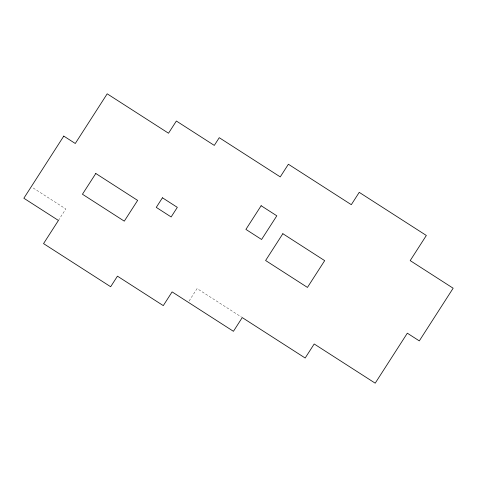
<?xml version="1.0" encoding="UTF-8"?>
<svg xmlns="http://www.w3.org/2000/svg" width="477" height="477" viewBox="0 0 477 477"><rect width="100%" height="100%" fill="white"/><g stroke="black" fill="none" stroke-linecap="round" stroke-linejoin="round"><path stroke-width="0.36" stroke-dasharray="2.38 1.79" d="M58.427 220.452L65.814 208.956L32.472 187.533M189.077 301.041L197.09 288.567L241.63 317.187"/><path stroke-width="0.72" d="M63.775 136.1L23.85 198.235L58.427 220.452L43.544 243.61L110.658 286.737L117.449 276.165L163.283 305.62L172.102 291.894L233.432 331.306L242.244 317.581L305.173 358.018L314.194 343.977L375.202 383.18L407.328 333.19L419.307 340.888L453.15 288.215L410.19 260.609L426.343 235.471L359.229 192.35L351.31 204.681L288.382 164.243L280.255 176.895L219.247 137.692L214.292 145.402L176.359 121.027L168.518 133.226L107.194 93.82L75.277 143.488L63.775 136.1M95.799 173.491L82.449 194.234L124.288 221.155L137.638 200.406L95.799 173.491M162.442 197.788L156.271 207.388L171.142 216.957L177.319 207.358L162.442 197.788M261.14 205.73L245.905 229.401L261.581 239.484L276.815 215.813L261.14 205.73M282.843 233.712L265.606 260.508L307.444 287.422L324.682 260.633L282.843 233.712"/></g></svg>
